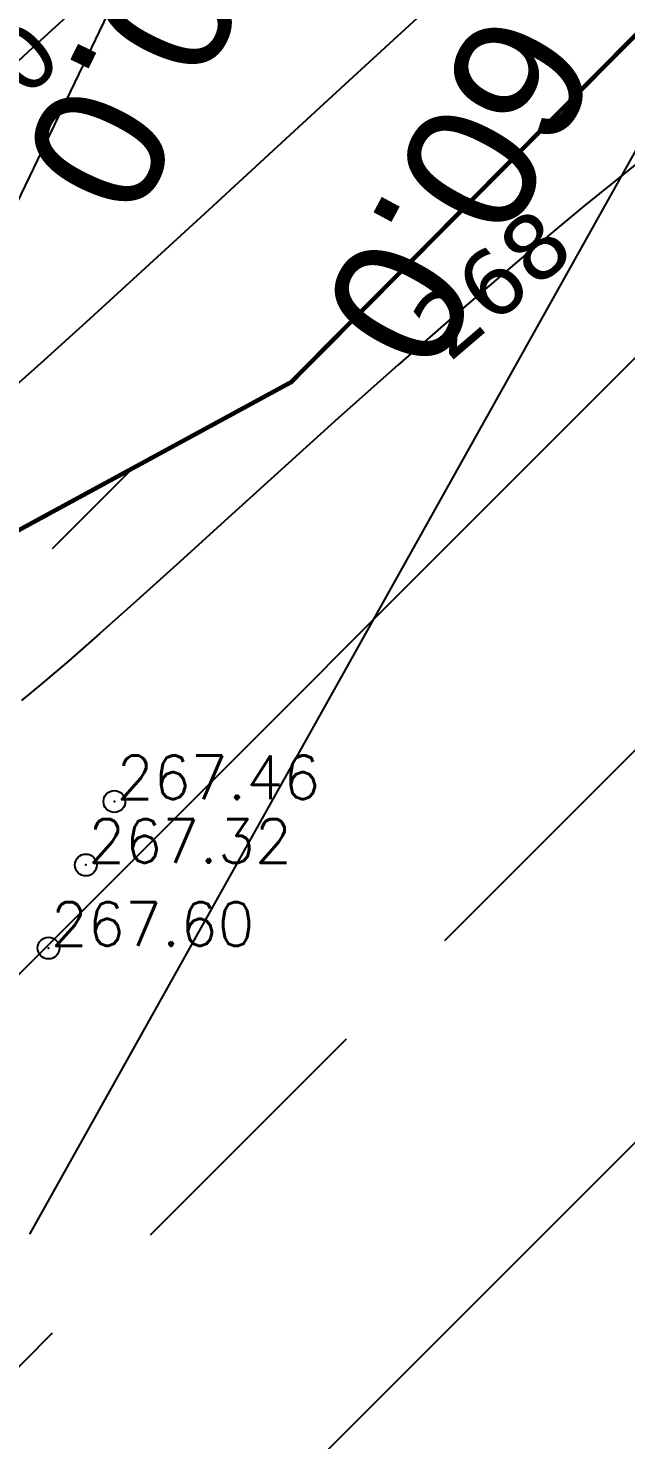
# Model space of a CAD drawing. Header units: millimetres. Extents: x 524954 to 526204, y 9523489 to 9524010.
# Drawn here: x 525220.96 to 525234.64, y 9523660.21 to 9523692.52 of the extents above; entities that cross this region are included whole.
import ezdxf
from ezdxf.enums import TextEntityAlignment as Align

# ---------------------------------------------------------------- set-up
doc = ezdxf.new("R2010")
doc.units = ezdxf.units.MM
doc.header["$PDMODE"] = 32
doc.header["$PDSIZE"] = 0.5
doc.linetypes.add('ACAD_ISO12W100', pattern=[21, 12, -3, 0, -3, 0, -3])
for name, color, linetype in [('Bord Fleuve', 4, 'ACAD_ISO12W100'), ('CN_01_00', 3, 'Continuous'), ('CN_02_00', 4, 'Continuous'), ('CN_10_00', 1, 'Continuous'), ('Cotation Courbes de niveau', 7, 'Continuous'), ('Route - Route de la corniche de Brazzaville - Textes - Arcs', 1, 'Continuous'), ('Route - Route de la corniche de Brazzaville - Textes - Tabulations', 1, 'Continuous'), ('TopoAlt', 3, 'Continuous'), ('TOPOJIS', 7, 'Continuous')]:
    doc.layers.add(name, color=color, linetype=linetype)
doc.styles.add('Affichages route', font='arial.ttf', dxfattribs={"height": 0.5})
doc.styles.add('Simplex 1.0', font='Simplex.shx', dxfattribs={"width": 0.99, "height": 1})
doc.styles.add('Verdana 1.0', font='verdana.ttf', dxfattribs={"width": 0.99, "height": 1})

# ---------------------------------------------------------------- blocks, each defined once
blk = doc.blocks.new('TCPOINT M')
at = {"color": 0}
blk.add_point((0, 0), dxfattribs=at)
at = {"layer": 'TopoAlt', "style": 'Simplex 1.0', "width": 0.99}
blk.add_attdef('ALT', (0.15, 0.15), '', height=1, dxfattribs=at)

msp = doc.modelspace()

# ---------------------------------------------------------------- hatches: boundary and pattern name
at = {"layer": 'Bord Fleuve', "ltscale": 0.5}
h = msp.add_hatch(dxfattribs=at)
h.set_pattern_fill('ANSI33', color=135, scale=2, style=0)
h.paths.add_polyline_path([(525394.875, 9523547.688), (525386.855, 9523539.684), (525374.857, 9523528.592), (525359.402, 9523533.054), (525302.267, 9523541.753), (525253.226, 9523571.678), (525189.199, 9523592.989), (525146.601, 9523610.427), (525134.908, 9523628.389), (525130.258, 9523644.878), (525129.915, 9523646.053), (525134.923, 9523646.805), (525141.4, 9523651.378), (525145.39, 9523652.194), (525150.779, 9523654.113), (525153.673, 9523654.734), (525157.062, 9523656.215), (525170.428, 9523659.554), (525190.68, 9523663.166), (525195.533, 9523671.037), (525214.046, 9523677.393), (525226.978, 9523684.419), (525241.856, 9523699.409), (525259.549, 9523697.749), (525263.742, 9523702.788), (525265.599, 9523705.429), (525271.397, 9523709.575), (525278.663, 9523713.162), (525282.299, 9523718.359), (525286.813, 9523721.853), (525297.974, 9523715.602), (525305.783, 9523711.053), (525316.348, 9523705.233), (525323.457, 9523701.143), (525333.272, 9523695.625), (525364.282, 9523678.524), (525367.141, 9523669.609), (525369.992, 9523664.673), (525374.256, 9523657.439), (525374.878, 9523649.759), (525376.197, 9523640.514), (525378.821, 9523632.503), (525377.801, 9523621.191), (525377.159, 9523606.875), (525382.451, 9523599.216), (525388.758, 9523585.471), (525391.317, 9523567.355), (525392.74, 9523563.589), (525392.123, 9523555.946)])

# ---------------------------------------------------------------- linework, layer by layer
at = {"layer": 'Bord Fleuve', "ltscale": 0.35, "const_width": 0.1, "flags": 128}
msp.add_lwpolyline([(525129.915, 9523646.053), (525134.923, 9523646.805), (525141.4, 9523651.378), (525145.39, 9523652.194), (525150.779, 9523654.113), (525153.673, 9523654.734), (525157.062, 9523656.215), (525170.428, 9523659.554), (525190.68, 9523663.166), (525195.533, 9523671.037), (525214.046, 9523677.393), (525226.978, 9523684.419), (525241.856, 9523699.409), (525259.549, 9523697.749), (525263.742, 9523702.788), (525265.599, 9523705.429), (525271.397, 9523709.575), (525278.663, 9523713.162), (525282.299, 9523718.359), (525286.804, 9523721.846)], dxfattribs=at)
at = {"layer": 'CN_01_00', "elevation": 269, "flags": 128}
msp.add_lwpolyline([(525229.956, 9523692.831), (525228.297, 9523691.314), (525226.655, 9523689.805), (525225.083, 9523688.358), (525223.635, 9523687.027), (525222.366, 9523685.864), (525221.314, 9523684.91), (525220.459, 9523684.148)], dxfattribs=at)
at = {"layer": 'CN_02_00', "elevation": 268, "flags": 128}
msp.add_lwpolyline([(525235.08, 9523689.572), (525233.678, 9523688.444), (525232.253, 9523687.258), (525230.828, 9523686.037), (525229.422, 9523684.806), (525228.057, 9523683.591), (525226.756, 9523682.419), (525225.538, 9523681.315), (525224.425, 9523680.304), (525223.439, 9523679.413), (525222.594, 9523678.661), (525221.883, 9523678.04), (525221.291, 9523677.534), (525220.803, 9523677.129)], dxfattribs=at)
at = {"layer": 'CN_10_00', "elevation": 270, "flags": 128}
msp.add_lwpolyline([(525222.017, 9523692.952), (525221.058, 9523692.072), (525220.18, 9523691.265)], dxfattribs=at)
at = {"layer": 'Route - Route de la corniche de Brazzaville - Textes - Arcs'}
for p, q in [((525246.343, 9523741.852), (525216.002, 9523678.769)), ((525260.045, 9523734.732), (525225.867, 9523673.643)), ((525225.867, 9523673.643), (525220.985, 9523664.916))]:
    msp.add_line(p, q, dxfattribs=at)

# ---------------------------------------------------------------- block references
at = {"layer": 'TOPOJIS'}
ref = msp.add_blockref('TCPOINT M', (525222.929, 9523674.819, 267.46), dxfattribs=at)
ref.add_attrib('ALT', '267.46', (525222.979, 9523674.869, 267.46), dxfattribs={"layer": 'TopoAlt', "height": 1, "style": 'Simplex 1.0', "width": 0.99})
ref = msp.add_blockref('TCPOINT M', (525222.277, 9523673.365, 267.32), dxfattribs=at)
ref.add_attrib('ALT', '267.32', (525222.327, 9523673.415, 267.32), dxfattribs={"layer": 'TopoAlt', "height": 1, "style": 'Simplex 1.0', "width": 0.99})
ref = msp.add_blockref('TCPOINT M', (525221.421, 9523671.463, 267.6), dxfattribs=at)
ref.add_attrib('ALT', '267.60', (525221.471, 9523671.513, 267.6), dxfattribs={"layer": 'TopoAlt', "height": 1, "style": 'Simplex 1.0', "width": 0.99})

# ---------------------------------------------------------------- texts
at = {"layer": 'Cotation Courbes de niveau', "style": 'Verdana 1.0', "width": 0.99}
for s, rotation, p in [('270', 42.4884, (525219.88, 9523690.991, 270)), ('268', 40.5838, (525231.575, 9523686.677, 268))]:
    msp.add_text(s, height=1.5, rotation=rotation, dxfattribs=at).set_placement(p, align=Align.MIDDLE_CENTER)
at = {"layer": 'Route - Route de la corniche de Brazzaville - Textes - Tabulations', "style": 'Affichages route'}
for s, rotation, p in [('50.0', 243.9646, (525225.658, 9523696.036)), ('60.0', 241.6728, (525232.766, 9523692.386))]:
    msp.add_text(s, height=3, rotation=rotation, dxfattribs=at).set_placement(p, align=Align.MIDDLE_LEFT)

doc.saveas('drawing.dxf')
